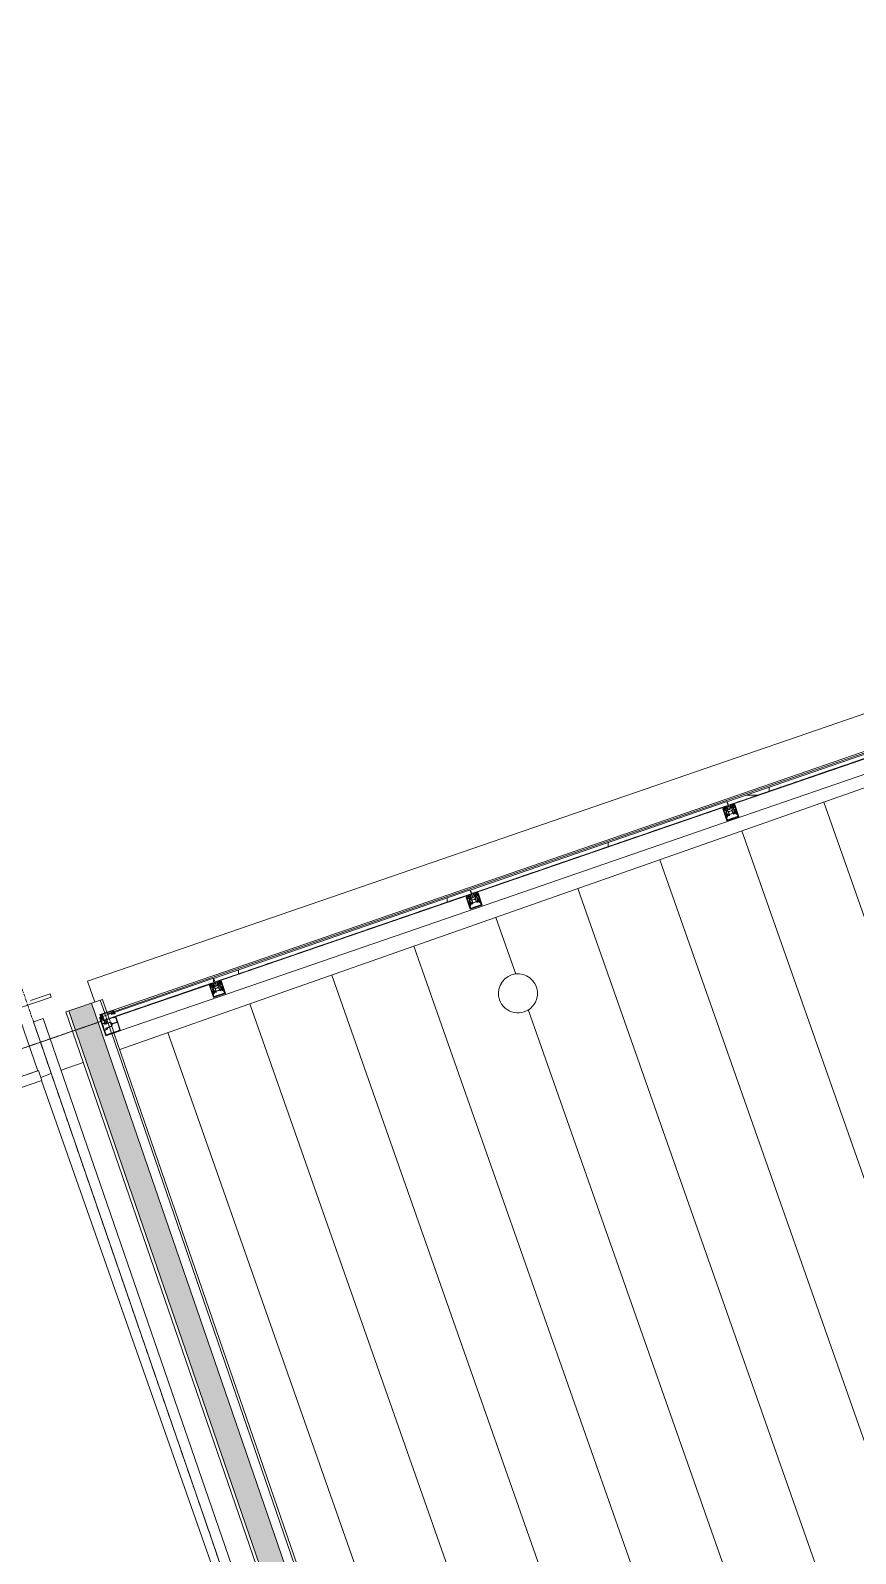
# Model space of a CAD drawing. Header units: millimetres. Extents: x -2479188 to -2300024, y 3874558 to 4053369.
# Drawn here: x -2397821 to -2394660, y 3972215 to 3978051 of the extents above; entities that cross this region are included whole.
import ezdxf

# ---------------------------------------------------------------- set-up
doc = ezdxf.new("R2010")
doc.units = ezdxf.units.MM
doc.linetypes.add('Grid Line', pattern=[21, 12, -3, 3, -3])
doc.linetypes.add('Overhead', pattern=[4, 2.5, -1.5])
for name, color, linetype, lineweight in [('A-DETL-GENF', 92, 'Continuous', 5), ('A-FLOR-OVHD', 1, 'Overhead', 13), ('A-GENM', 13, 'Continuous', 5), ('A-GLAZ-CWMG', 51, 'Continuous', 5), ('A-ROOF', 132, 'Continuous', 5), ('A-ROOF-PATT', 132, 'Continuous', 5), ('A-WALL', 113, 'Continuous', 5), ('A-WALL-FNSH', 113, 'Continuous', 13), ('A-WALL-PATT', 111, 'Continuous', 13), ('P-SANR-FIXT', 6, 'Continuous', 5), ('S-BEAM', 12, 'Continuous', 5), ('S-GRID', 1, 'Continuous', 5)]:
    doc.layers.add(name, color=color, linetype=linetype, lineweight=lineweight)

# ---------------------------------------------------------------- blocks, each defined once
blk = doc.blocks.new('Downpipe - L Spreader - Default-1309623-GA - Part A 6m')
at = {"layer": 'P-SANR-FIXT'}
for start, end in [(0, 180), (180, 0)]:
    blk.add_arc((-39.8, 150), 75, start, end, dxfattribs=at)
blk = doc.blocks.new('Structural Framing 46 - Structural Framing 1-1621990-GA - Part A 6m')
at = {"layer": 'S-BEAM', "lineweight": 13}
for p, q in [((-2397921.4, 3974285.8), (-2397741.7, 3974347.7)), ((-2397745.9, 3974359.7), (-2397820.9, 3974333.8)), ((-2397741.7, 3974347.7), (-2397745.9, 3974359.7))]:
    blk.add_line(p, q, dxfattribs=at)
blk = doc.blocks.new('Rectangular Mullion - DPANMF BT2-1105307-GA - Part A 6m')
at = {"layer": 'A-DETL-GENF'}
for p, q in [((-41.7, 64.5), (-46.7, 64.5)), ((-46.7, 64.5), (-46.7, 10.5)), ((-46, 64.5), (10.8, 64.5)), ((13.3, 67), (-45.3, 67)), ((-45.2, 33.9), (-45.2, 63)), ((-45.2, 63), (-41.7, 63)), ((-41.7, 63), (-41.7, 64.5)), ((10.8, 64.5), (10.8, 46.4)), ((13.3, -7.1), (13.3, 67)), ((-46.7, 10.5), (-36.7, 10.5)), ((-45.2, 12), (-45.2, 30.4)), ((-36.7, 12), (-45.2, 12)), ((-25.4, 32.9), (-44.2, 32.9)), ((-44.2, 31.4), (-25.4, 31.4)), ((-36.7, 10.5), (-36.7, 12)), ((4, 24.1), (-15.3, 24.1)), ((-15.3, 22.9), (-2, 22.9)), ((-15.1, 40.1), (4, 40.1)), ((-2, 41.3), (-15, 41.3)), ((-2, 43.8), (-2, 41.3)), ((-2, 22.9), (-2, 20.4)), ((-1, 41.3), (-1, 43.8)), ((0.9, 41.3), (-1, 41.3)), ((-1, 20.4), (-1, 22.9)), ((-1, 22.9), (0.9, 22.9)), ((10.8, 46.4), (-0.2, 46.4)), ((-0.2, 46.4), (-0.2, 42.1)), ((-0.2, 22), (-0.2, 13.8)), ((-0.2, 13.8), (1.3, 13.8)), ((1.3, 41.5), (1.3, 44.9)), ((1.3, 44.9), (10.8, 44.9)), ((1.3, 20.4), (1.3, 22.5)), ((10.8, 20.4), (1.3, 20.4)), ((1.3, 13.8), (1.3, 18.9)), ((1.3, 18.9), (10.8, 18.9)), ((4.2, 40.7), (1.7, 42.1)), ((1.7, 22.2), (4.2, 23.6)), ((7.8, 4), (2, 4)), ((2, 4), (2, 0.1)), ((3.3, -0.6), (3.3, 2.3)), ((3.3, 2.3), (5.9, 2.3)), ((3.3, 1.2), (3.3, -1.6)), ((4.4, -2.2), (4.4, 0.6)), ((5.9, 2.3), (5.9, -14.3)), ((7.8, -5.4), (7.8, 4)), ((10.8, 44.9), (10.8, 20.4)), ((10.8, 18.9), (10.8, -5.4)), ((-45.8, -6.3), (-48, -0.4)), ((-43.7, -6.9), (-45.8, -6.3)), ((-44.1, -10.5), (-45.6, -10.5)), ((-45.6, -10.5), (-45.6, -16.4)), ((-45.6, -12.3), (-45.6, -10.5)), ((-45.6, -10.5), (-43.4, -10.5)), ((-45.6, -16.4), (2.4, -16.4)), ((-44.2, -0.9), (-43.1, -6.3)), ((-44.1, -14.4), (-44.1, -10.5)), ((0, -14.4), (-44.1, -14.4)), ((-41.5, -5.9), (-43.6, -0.7)), ((-43.4, -10.5), (-43.4, -11.6)), ((0, -11.7), (0, -14.4)), ((1.8, -11), (0.7, -11)), ((2.4, -16.4), (1.6, -12.4)), ((1.6, -12.4), (3.2, -12.4)), ((2.3, -2.4), (2.3, -10.5)), ((2.3, -12.7), (2.3, -16.4)), ((2.3, -16.4), (7.8, -16.4)), ((3.7, -3.3), (4.4, -2.2)), ((3.7, -11.9), (3.7, -3.3)), ((5.9, -14.3), (4.2, -14.3)), ((10.8, -5.4), (7.8, -5.4)), ((7.8, -16.4), (7.8, -7.1)), ((7.8, -7.1), (13.3, -7.1))]:
    blk.add_line(p, q, dxfattribs=at)
for centre, radius, start, end in [((-44.2, 33.9), 1, 180, 270), ((-44.2, 30.4), 1, 90, 180), ((-25.4, 33.9), 1, 270, 350.12093), ((-25.4, 30.4), 1, 9.87905, 90), ((-15.3, 32.1), 9.2, 88.37392, 170.12093), ((-15.3, 32.1), 9.2, 189.87905, 270), ((-15.3, 32.1), 8, 88.25616, 270), ((-1.5, 43.8), 0.5, 0, 180), ((-1.5, 20.4), 0.5, 180, 0), ((2.8, 0.1), 0.834, 180, 303.96116), ((4, 40.4), 0.3, 270, 60), ((4, 23.8), 0.3, 300, 90), ((-48.3, -0.5), 0.4, 19.63752, 186.40467), ((-9.6, -1.2), 39.1, 179.04806, 193.76128), ((-44.3, -9.7), 3.39, 193.76128, 216.27232), ((-43.9, -0.8), 0.32, 21.98819, 191.47015), ((-43.6, -6.4), 0.48, 253.57262, 11.47015), ((-45.9, -0.3), 11.6, 282.71421, 356.55507), ((-40.7, -5.5), 0.88, 201.98819, 317.42975), ((-81.5, 37), 59.8, 313.85322, 321.00629), ((-34.7, -0.9), 0.4, 353.07357, 139.41676), ((0.7, -11.7), 0.7, 90, 180), ((1.8, -10.5), 0.5, 270, 0), ((3.2, -11.9), 0.5, 270, 0), ((4.2, -13.8), 0.5, 180, 270)]:
    blk.add_arc(centre, radius, start, end, dxfattribs=at)
for points, knots in [([(-45.3, 67), (-45.3, 67), (-45.4, 67), (-45.6, 66.9), (-45.7, 66.7), (-45.8, 66.6), (-45.9, 66.4), (-46, 66.1), (-46.1, 65.8), (-46.3, 65.6), (-46.4, 65.3), (-46.4, 65.1), (-46.4, 64.9), (-46.4, 64.7), (-46.2, 64.6), (-46.1, 64.5), (-46, 64.5)], [0, 0, 0, 0, 0.0625, 0.125, 0.177083, 0.229167, 0.291667, 0.375, 0.458333, 0.541667, 0.625, 0.708333, 0.770833, 0.84375, 0.916667, 1, 1, 1, 1]), ([(-0.2, 42.1), (-0.2, 41.9), (0, 41.7), (0.3, 41.5), (0.5, 41.4), (0.6, 41.3), (0.8, 41.3), (1, 41.2), (1.2, 41.3), (1.3, 41.4), (1.3, 41.5)], [0, 0, 0, 0, 0.333333, 0.416667, 0.5, 0.583333, 0.666667, 0.75, 0.84375, 1, 1, 1, 1]), ([(1.3, 22.5), (1.3, 22.6), (1.2, 22.7), (1.1, 22.8), (0.9, 22.8), (0.7, 22.8), (0.5, 22.7), (0.3, 22.6), (0.1, 22.5), (0, 22.3), (-0.2, 22.2), (-0.2, 22.1), (-0.2, 22)], [0, 0, 0, 0, 0.083333, 0.1875, 0.291667, 0.375, 0.458333, 0.583333, 0.666667, 0.75, 0.875, 1, 1, 1, 1]), ([(1.7, 42.1), (1.7, 42.1), (1.6, 42.2), (1.4, 42), (1.2, 41.8), (1.1, 41.6), (1, 41.4), (0.9, 41.3)], [0, 0, 0, 0, 0.25, 0.5, 0.75, 0.875, 1, 1, 1, 1]), ([(0.9, 22.9), (1, 22.9), (1.1, 22.7), (1.2, 22.5), (1.3, 22.3), (1.5, 22.1), (1.6, 22.1), (1.7, 22.2)], [0, 0, 0, 0, 0.125, 0.25, 0.375, 0.625, 1, 1, 1, 1]), ([(4.4, 0.6), (4.4, 0.7), (4.3, 1), (4.2, 1.2), (3.9, 1.3), (3.7, 1.4), (3.4, 1.4), (3.3, 1.3), (3.3, 1.2)], [0, 0, 0, 0, 0.166667, 0.333333, 0.5, 0.666667, 0.791667, 1, 1, 1, 1]), ([(-47, -11.7), (-46.8, -12), (-46.3, -12.4), (-45.7, -12.5), (-45.6, -12.4), (-45.6, -12.3)], [0, 0, 0, 0, 0.470588, 0.735294, 1, 1, 1, 1]), ([(3.3, -1.6), (3.2, -1.6), (3.1, -1.6), (2.9, -1.6), (2.7, -1.7), (2.5, -1.8), (2.4, -2), (2.3, -2.2), (2.3, -2.3), (2.3, -2.4)], [0, 0, 0, 0, 0.222222, 0.388889, 0.555556, 0.666667, 0.777778, 0.888889, 1, 1, 1, 1]), ([(3.7, -13.8), (3.7, -13.8), (3.7, -13.7), (3.7, -13.5), (3.6, -13.3), (3.5, -13.2), (3.3, -13.1), (3.2, -12.9), (3, -12.8), (2.8, -12.6), (2.7, -12.5), (2.5, -12.4), (2.3, -12.4), (2.3, -12.6), (2.3, -12.7)], [0, 0, 0, 0, 0.0625, 0.125, 0.1875, 0.25, 0.3125, 0.375, 0.5, 0.583333, 0.708333, 0.802083, 0.911458, 1, 1, 1, 1])]:
    blk.add_open_spline(points, degree=3, knots=knots, dxfattribs=at)
blk = doc.blocks.new('Rectangular Mullion - Frame_Framed Facade_Danpal_DPANMF BT2-2881309-GA - Part A 6m')
at = {"layer": 'A-GLAZ-CWMG'}
for p, q in [((-58.9, 20.5), (-58.9, 26.4)), ((-57.4, 20.5), (-58.9, 20.5)), ((-57.4, 24.4), (-57.4, 20.5)), ((-13.3, -0.5), (-13.3, 24.4)), ((-10.9, 26.4), (-5.5, 26.4)), ((-5.5, 26.4), (-5.5, 17.1)), ((-5.5, 17.1), (0, 17.1)), ((-60, -0.5), (-13.3, -0.5)), ((-60, -57), (-60, -54.5))]:
    blk.add_line(p, q, dxfattribs=at)
blk = doc.blocks.new('MulticellPanel_Polycarbonate_Danpal_1040w - Opal-V65-GA - Part A 6m')
at = {"layer": 'A-GENM'}
h = blk.add_hatch(dxfattribs=at)
h.set_pattern_fill('FP_64', color=256, style=0, pattern_type=2)
h.set_pattern_definition([(250.995, (-969553.64, 4538387.35), (756.39213, -260.52053), []), (340.995, (-969553.64, 4538387.35), (260.52053, 756.39213), [])])
h.paths.add_polyline_path([(515, 6.4), (513, 1.3), (518.8, 3.2)])
h.paths.add_polyline_path([(520, 13.5), (515, 10.9), (515, 6.4), (520, 4.4)])
h.paths.add_polyline_path([(520, 2.1), (513, 1.3), (520, -7)])
h.paths.add_polyline_path([(511.1, 0), (-511.1, 0), (-518.8, -8.2), (-517, -16), (517, -16), (518.8, -8.2)])
h.paths.add_polyline_path([(-515, 6.4), (-518.8, 3.2), (-513, 1.3)])
h.paths.add_polyline_path([(-520, 13.5), (-520, 4.4), (-515, 6.4), (-515, 10.9)])
h.paths.add_polyline_path([(-513, 1.3), (-520, 2.1), (-520, -7)])
for p, q in [((-520, 13.5), (-520, 4.4)), ((-520, 2.1), (-520, -7)), ((-515.7, 15), (-518.5, 15)), ((-512.5, 6), (-515, 10.9)), ((-515, 10.9), (-512.5, 10.5)), ((-513, 1.3), (-515, 6.4)), ((-515, 6.4), (-512.5, 6)), ((-512.5, 10.5), (-514.4, 14.2)), ((511.1, 0), (-511.1, 0)), ((514.4, 14.2), (512.5, 10.5)), ((512.5, 10.5), (515, 10.9)), ((515, 10.9), (512.5, 6)), ((512.5, 6), (515, 6.4)), ((515, 6.4), (513, 1.3)), ((518.5, 15), (515.7, 15)), ((520, 4.4), (520, 13.5)), ((520, -7), (520, 2.1)), ((-520, -9.4), (-520, -13)), ((-517, -16), (517, -16)), ((520, -13), (520, -9.4))]:
    blk.add_line(p, q, dxfattribs=at)
for centre, radius, start, end in [((-518.5, 13.5), 1.5, 90, 180), ((-520, 3.2), 1.2, 270.0002, 89.9998), ((-515.7, 13.5), 1.5, 26.83907, 90), ((-511.1, 2), 2, 201.21361, 270), ((511.1, 2), 2, 270, 338.78637), ((515.7, 13.5), 1.5, 90, 153.16093), ((518.5, 13.5), 1.5, 360, 90), ((520, 3.2), 1.2, 90.0002, 269.9998), ((-520, -8.2), 1.2, 270.00019, 89.99981), ((-517, -13), 3, 180, 270), ((517, -13), 3, 270, 360), ((520, -8.2), 1.2, 90.00019, 269.99981)]:
    blk.add_arc(centre, radius, start, end, dxfattribs=at)
blk = doc.blocks.new('MulticellPanel_Polycarbonate_Danpal_1040w - Blue-V66-GA - Part A 6m')
at = {"layer": 'A-GENM'}
h = blk.add_hatch(dxfattribs=at)
h.set_pattern_fill('FP_65', color=256, style=0, pattern_type=2)
h.set_pattern_definition([(250.995, (-970593.64, 4538387.35), (756.39213, -260.52053), []), (340.995, (-970593.64, 4538387.35), (260.52053, 756.39213), [])])
h.paths.add_polyline_path([(515, 6.4), (513, 1.3), (518.8, 3.2)])
h.paths.add_polyline_path([(520, 13.5), (515, 10.9), (515, 6.4), (520, 4.4)])
h.paths.add_polyline_path([(520, 2.1), (513, 1.3), (520, -7)])
h.paths.add_polyline_path([(511.1, 0), (-511.1, 0), (-518.8, -8.2), (-517, -16), (517, -16), (518.8, -8.2)])
h.paths.add_polyline_path([(-515, 6.4), (-518.8, 3.2), (-513.4, 2.3)])
h.paths.add_polyline_path([(-520, 13.5), (-520, 4.4), (-515, 6.4), (-515, 10.9)])
h.paths.add_polyline_path([(-513, 1.3), (-520, 2.1), (-520, -7), (-514.2, -0.2)])
for p, q in [((-520, 13.5), (-520, 4.4)), ((-520, 2.1), (-520, -7)), ((-515.7, 15), (-518.5, 15)), ((-512.5, 6), (-515, 10.9)), ((-515, 10.9), (-512.5, 10.5)), ((-513, 1.3), (-515, 6.4)), ((-515, 6.4), (-512.5, 6)), ((-512.5, 10.5), (-514.4, 14.2)), ((511.1, 0), (-511.1, 0)), ((514.4, 14.2), (512.5, 10.5)), ((512.5, 10.5), (515, 10.9)), ((515, 10.9), (512.5, 6)), ((512.5, 6), (515, 6.4)), ((515, 6.4), (513, 1.3)), ((518.5, 15), (515.7, 15)), ((520, 4.4), (520, 13.5)), ((520, -7), (520, 2.1)), ((-520, -9.4), (-520, -13)), ((-517, -16), (517, -16)), ((520, -13), (520, -9.4))]:
    blk.add_line(p, q, dxfattribs=at)
for centre, radius, start, end in [((-518.5, 13.5), 1.5, 90, 180), ((-520, 3.2), 1.2, 270.0002, 89.9998), ((-515.7, 13.5), 1.5, 26.83907, 90), ((-511.1, 2), 2, 201.21361, 270), ((511.1, 2), 2, 270, 338.78637), ((515.7, 13.5), 1.5, 90, 153.16093), ((518.5, 13.5), 1.5, 360, 90), ((520, 3.2), 1.2, 90.0002, 269.9998), ((-520, -8.2), 1.2, 270.00019, 89.99981), ((-517, -13), 3, 180, 270), ((517, -13), 3, 270, 360), ((520, -8.2), 1.2, 90.00019, 269.99981)]:
    blk.add_arc(centre, radius, start, end, dxfattribs=at)
blk = doc.blocks.new('MulticellPanel_Polycarbonate_Danpal_1040w - Blue-V67-GA - Part A 6m')
at = {"layer": 'A-GENM'}
h = blk.add_hatch(dxfattribs=at)
h.set_pattern_fill('FP_66', color=256, style=0, pattern_type=2)
h.set_pattern_definition([(250.995, (-971633.64, 4538387.35), (756.39213, -260.52053), []), (340.995, (-971633.64, 4538387.35), (260.52053, 756.39213), [])])
h.paths.add_polyline_path([(515, 6.4), (513, 1.3), (518.8, 3.2)])
h.paths.add_polyline_path([(520, 13.5), (515, 10.9), (515, 6.4), (520, 4.4)])
h.paths.add_polyline_path([(520, 2.1), (513, 1.3), (520, -7)])
h.paths.add_polyline_path([(511.1, 0), (-511.1, 0), (-518.8, -8.2), (-517, -16), (517, -16), (518.8, -8.2)])
h.paths.add_polyline_path([(-515, 6.4), (-518.8, 3.2), (-513, 1.3)])
h.paths.add_polyline_path([(-520, 13.5), (-520, 4.4), (-515, 6.4), (-515, 10.9)])
h.paths.add_polyline_path([(-513, 1.3), (-520, 2.1), (-520, -7)])
for p, q in [((-520, 13.5), (-520, 4.4)), ((-520, 2.1), (-520, -7)), ((-515.7, 15), (-518.5, 15)), ((-512.5, 6), (-515, 10.9)), ((-515, 10.9), (-512.5, 10.5)), ((-513, 1.3), (-515, 6.4)), ((-515, 6.4), (-512.5, 6)), ((-512.5, 10.5), (-514.4, 14.2)), ((511.1, 0), (-511.1, 0)), ((514.4, 14.2), (512.5, 10.5)), ((512.5, 10.5), (515, 10.9)), ((515, 10.9), (512.5, 6)), ((512.5, 6), (515, 6.4)), ((515, 6.4), (513, 1.3)), ((518.5, 15), (515.7, 15)), ((520, 4.4), (520, 13.5)), ((520, -7), (520, 2.1)), ((-520, -9.4), (-520, -13)), ((-517, -16), (517, -16)), ((520, -13), (520, -9.4))]:
    blk.add_line(p, q, dxfattribs=at)
for centre, radius, start, end in [((-518.5, 13.5), 1.5, 90, 180), ((-520, 3.2), 1.2, 270.0002, 89.9998), ((-515.7, 13.5), 1.5, 26.83907, 90), ((-511.1, 2), 2, 201.21361, 270), ((511.1, 2), 2, 270, 338.78637), ((515.7, 13.5), 1.5, 90, 153.16093), ((518.5, 13.5), 1.5, 360, 90), ((520, 3.2), 1.2, 90.0002, 269.9998), ((-520, -8.2), 1.2, 270.00019, 89.99981), ((-517, -13), 3, 180, 270), ((517, -13), 3, 270, 360), ((520, -8.2), 1.2, 90.00019, 269.99981)]:
    blk.add_arc(centre, radius, start, end, dxfattribs=at)
blk = doc.blocks.new('MulticellPanel_Polycarbonate_Danpal_1040w - Blue-2881311-GA - Part A 6m')
at = {"layer": 'A-GENM'}
h = blk.add_hatch(dxfattribs=at)
h.set_pattern_fill('FP_67', color=256, style=0, pattern_type=2)
h.set_pattern_definition([(250.995, (-972378.1, 4538387.35), (756.39213, -260.52053), []), (340.995, (-972378.1, 4538387.35), (260.52053, 756.39213), [])])
h.paths.add_polyline_path([(219.5, 6.4), (218.7, 1.7), (223.3, 3.2), (220.2, 5.9)])
h.paths.add_polyline_path([(224.5, 13.3), (219.5, 10.6), (220.3, 6.1), (224.5, 4.4), (224.5, 8.9)])
h.paths.add_polyline_path([(224.5, 2.1), (218.3, 0.3), (224.5, -7)])
h.paths.add_polyline_path([(215.6, 0), (-215.6, 0), (-223.3, -8.2), (-221.5, -16), (221.5, -16), (223.3, -8.2), (217.5, -2)])
h.paths.add_polyline_path([(-219.5, 6.4), (-223.3, 3.2), (-217.5, 1.3)])
h.paths.add_polyline_path([(-224.5, 13.5), (-224.5, 4.4), (-219.5, 6.4), (-219.5, 10.9)])
h.paths.add_polyline_path([(-217.5, 1.3), (-224.5, 2.1), (-224.5, -7)])
for p, q in [((-224.5, 13.5), (-224.5, 4.4)), ((-224.5, 2.1), (-224.5, -7)), ((-220.2, 15), (-223, 15)), ((-217, 6), (-219.5, 10.9)), ((-219.5, 10.9), (-217, 10.5)), ((-217.5, 1.3), (-219.5, 6.4)), ((-219.5, 6.4), (-217, 6)), ((-217, 10.5), (-218.9, 14.2)), ((215.6, 0), (-215.6, 0)), ((218.4, 13.3), (217, 10.5)), ((217, 10.5), (219.5, 10.9)), ((219.5, 10.9), (217, 6)), ((217, 6), (219.5, 6.4)), ((219.5, 6.4), (217.5, 1.3)), ((223, 15), (220.2, 15)), ((224.5, 4.4), (224.5, 13.3)), ((224.5, -7), (224.5, 2.1)), ((-224.5, -9.4), (-224.5, -13)), ((-221.5, -16), (221.5, -16)), ((224.5, -13), (224.5, -9.4))]:
    blk.add_line(p, q, dxfattribs=at)
for centre, radius, start, end in [((-223, 13.5), 1.5, 90, 180), ((-224.5, 3.2), 1.2, 270.0002, 89.9998), ((-220.2, 13.5), 1.5, 26.83907, 90), ((-215.6, 2), 2, 201.21361, 270), ((215.6, 2), 2, 270, 338.78637), ((220.2, 13.5), 1.5, 90, 153.16093), ((223, 13.5), 1.5, 45, 90), ((224.5, 3.2), 1.2, 90.0002, 269.9998), ((-224.5, -8.2), 1.2, 270.00019, 89.99981), ((-221.5, -13), 3, 180, 270), ((221.5, -13), 3, 270, 360), ((224.5, -8.2), 1.2, 90.00019, 269.99981)]:
    blk.add_arc(centre, radius, start, end, dxfattribs=at)
blk = doc.blocks.new('Rectangular Mullion - Frame_Framed Facade_Danpal_DPANMF BT1-V16-GA - Part A 6m')
at = {"layer": 'A-GLAZ-CWMG'}
for p, q in [((-2345007.3, 3992379.1), (-2344024, 3992717.8)), ((-2345005.4, 3992373.5), (-2344022.1, 3992712.2)), ((-2344992.6, 3992355.7), (-2344021.3, 3992690.3)), ((-2344980.2, 3992300.2), (-2343996.9, 3992638.9))]:
    blk.add_line(p, q, dxfattribs=at)
blk = doc.blocks.new('Rectangular Mullion - Frame_Framed Facade_Danpal_DPANMF BT1-2879519-GA - Part A 6m')
at = {"layer": 'A-GLAZ-CWMG'}
for p, q in [((-2397504, 3974297.5), (-2397122.7, 3974428.9)), ((-2397526.2, 3974283.7), (-2397120.7, 3974423.3)), ((-2397494.2, 3974272.5), (-2397119.9, 3974401.4)), ((-2397475.8, 3974219), (-2397095.5, 3974350))]:
    blk.add_line(p, q, dxfattribs=at)
blk = doc.blocks.new('Rectangular Mullion - DPAEC50-V17-GA - Part A 6m')
at = {"layer": 'A-DETL-GENF'}
for p, q in [((24.3, 53.5), (-24.3, 53.5)), ((-24.3, 53.5), (-24.3, 4.5)), ((-23.3, 3.5), (-18.2, 3.5)), ((-21.8, 7.3), (-21.8, 34.3)), ((-21.3, 42.6), (-21.3, 49.5)), ((-20.8, 35.3), (-18.1, 35.3)), ((-16.8, 6.7), (-20.7, 6.3)), ((-15, 18), (-20.3, 8.8)), ((-20.3, 8.8), (-20.3, 7.3)), ((-20.3, 7.3), (-14.1, 7.3)), ((-20.1, 50.7), (-1.2, 50.7)), ((-20.1, 41), (-19.6, 42.6)), ((-19.7, 8.7), (-14.9, 16.9)), ((-19.7, 7.9), (-19.7, 8.7)), ((-14.2, 7.9), (-19.7, 7.9)), ((-17, 40), (-18.6, 39.5)), ((-18.1, 35.3), (-17.6, 21.6)), ((-9.6, 36.9), (-17.6, 36.9)), ((-16.3, 22.3), (-16.8, 35.3)), ((-16.8, 35.3), (-9, 35.3)), ((-9.3, 19.8), (-14.2, 19.8)), ((-14.2, 19.2), (-9.6, 19.2)), ((-8.9, 9.2), (-13.4, 8.1)), ((-13.3, 7.4), (-7.3, 8.9)), ((-8.5, 1.7), (-12.4, 1.4)), ((-12.2, 0.8), (-8.6, 1.1)), ((-7.3, 8.9), (-9.2, 4.5)), ((-8, 37.5), (-9.1, 37.5)), ((9.1, 34.3), (-9.1, 34.3)), ((-9.1, 33.5), (-7.9, 33.5)), ((-8.7, 4), (-6.9, 4.4)), ((-6.9, 4.4), (-8.5, 1.7)), ((-8.3, 4.8), (-6.1, 9.9)), ((-6.1, 9.9), (-8.3, 9.4)), ((-5.8, 5.4), (-8.3, 4.8)), ((-8, 36.3), (-8, 37.5)), ((-7.9, 33.5), (-7.9, 21.5)), ((-7.8, 1.7), (-5.8, 5.4)), ((-7.3, 22), (-7.3, 33.5)), ((-7.3, 33.5), (7.3, 33.5)), ((3.5, 23.2), (-3.5, 23.2)), ((-3.5, 22.6), (3.5, 22.6)), ((-1.2, 50.7), (0, 51.9)), ((0, 51.9), (1.2, 50.7)), ((1.2, 50.7), (20.1, 50.7)), ((8.3, 4.8), (5.8, 5.4)), ((5.8, 5.4), (7.8, 1.7)), ((8.3, 9.4), (6.1, 9.9)), ((6.1, 9.9), (8.3, 4.8)), ((8.5, 1.7), (6.9, 4.4)), ((6.9, 4.4), (8.7, 4)), ((7.3, 33.5), (7.3, 22)), ((9.2, 4.5), (7.3, 8.9)), ((7.3, 8.9), (13.3, 7.4)), ((7.9, 21.5), (7.9, 33.5)), ((7.9, 33.5), (9.1, 33.5)), ((9.1, 37.5), (8, 37.5)), ((8, 37.5), (8, 36.3)), ((12.4, 1.4), (8.5, 1.7)), ((8.6, 1.1), (12.2, 0.8)), ((13.4, 8.1), (8.9, 9.2)), ((9, 35.3), (16.8, 35.3)), ((14.2, 19.8), (9.3, 19.8)), ((17.6, 36.9), (9.6, 36.9)), ((9.6, 19.2), (14.2, 19.2)), ((14.1, 7.3), (20.3, 7.3)), ((19.7, 7.9), (14.2, 7.9)), ((14.9, 16.9), (19.7, 8.7)), ((20.3, 8.8), (15, 18)), ((16.8, 35.3), (16.3, 22.3)), ((20.7, 6.3), (16.8, 6.7)), ((18.6, 39.5), (17, 40)), ((17.6, 21.6), (18.1, 35.3)), ((18.1, 35.3), (20.8, 35.3)), ((18.2, 3.5), (23.3, 3.5)), ((19.6, 42.6), (20.1, 41)), ((19.7, 8.7), (19.7, 7.9)), ((20.3, 7.3), (20.3, 8.8)), ((21.3, 49.5), (21.3, 42.6)), ((21.8, 34.3), (21.8, 7.3)), ((24.3, 4.5), (24.3, 53.5))]:
    blk.add_line(p, q, dxfattribs=at)
for centre, radius, start, end in [((-23.3, 4.5), 1, 180, 270), ((-20.6, 39), 2.1, 75, 15), ((-20.8, 34.3), 1, 90, 180), ((-20.8, 7.3), 1, 180, 275), ((-20.1, 49.5), 1.2, 90, 180), ((-20.6, 39), 3.7, 75, 100.90547), ((-20.6, 39), 3.7, 325.41922, 15), ((-9.1, 28.3), 6, 90, 178.57092), ((137.1, 24.7), 152.2, 178.57092, 182.48964), ((137.1, 24.7), 152.2, 182.90756, 186.319), ((-9.1, 28.3), 5.2, 90, 178.57094), ((137.1, 24.7), 151.4, 178.57094, 181.83687), ((137.1, 24.7), 151.4, 182.06404, 186.27908), ((137.1, 25.2), 152.2, 186.73584, 188.89386), ((137.1, 25.2), 151.4, 186.73149, 189.03184), ((-12.3, 1.8), 0.975, 188.89386, 275.24001), ((-3.5, 16.6), 6.58, 156.73708, 181.84487), ((16.4, 17.2), 26.5, 181.84487, 197.58859), ((-9.8, 37.6), 0.706, 289.04931, 354.54771), ((-3.5, 16.6), 5.98, 90, 181.84487), ((16.4, 17.2), 25.9, 181.84487, 197.67172), ((-3.5, 16.6), 6.58, 131.84124, 150.91483), ((-8.8, 4.4), 0.4, 157.16108, 284), ((-9, 36.3), 1, 270, 360), ((-8.7, 2.1), 0.963, 275.24001, 334.4387), ((-3.5, 16.6), 6.58, 90, 125.16343), ((3.5, 16.6), 6.58, 54.83657, 90), ((3.5, 16.6), 5.98, 358.15513, 90), ((8.7, 2.1), 0.963, 205.5613, 264.75999), ((3.5, 16.6), 6.58, 29.08517, 48.15876), ((9, 36.3), 1, 180, 270), ((-16.4, 17.2), 25.9, 342.32828, 358.15513), ((8.8, 4.4), 0.4, 256, 22.83892), ((-16.4, 17.2), 26.5, 342.41141, 358.15513), ((9.8, 37.6), 0.706, 185.45229, 250.95069), ((9.1, 28.3), 6, 1.42874, 89.97921), ((9.1, 28.3), 5.2, 1.42906, 90), ((3.5, 16.6), 6.58, 358.15513, 23.26292), ((12.3, 1.8), 0.975, 264.75999, 351.10614), ((-137.1, 25.2), 151.4, 350.96816, 353.26851), ((-137.1, 25.2), 152.2, 351.10614, 353.26416), ((-137.1, 24.7), 151.4, 353.72092, 357.93596), ((-137.1, 24.7), 151.4, 358.16313, 1.42906), ((-137.1, 24.7), 152.2, 353.681, 357.09244), ((-137.1, 24.7), 152.2, 357.51086, 1.42874), ((20.6, 39), 3.7, 165, 214.58078), ((20.6, 39), 2.1, 165, 105), ((20.6, 39), 3.7, 79.09453, 105), ((20.1, 49.5), 1.2, 360, 90), ((20.8, 7.3), 1, 265, 360), ((20.8, 34.3), 1, 360, 90), ((23.3, 4.5), 1, 270, 360)]:
    blk.add_arc(centre, radius, start, end, dxfattribs=at)
for points, knots in [([(-18.2, 3.5), (-18.1, 3.5), (-17.9, 3.5), (-17.6, 3.7), (-17.5, 3.8), (-17.3, 4), (-17.2, 4.2), (-17, 4.4), (-16.9, 4.6), (-16.8, 4.8), (-16.7, 5.1), (-16.6, 5.4), (-16.5, 5.6), (-16.5, 5.8), (-16.5, 6), (-16.5, 6.2), (-16.5, 6.4), (-16.5, 6.6), (-16.6, 6.7), (-16.8, 6.7), (-16.8, 6.7)], [0, 0, 0, 0, 0.083333, 0.166667, 0.208333, 0.25, 0.333333, 0.375, 0.416667, 0.458333, 0.5, 0.583333, 0.666667, 0.729167, 0.791667, 0.84375, 0.885417, 0.927083, 0.96875, 1, 1, 1, 1]), ([(-17.6, 21.6), (-17.6, 21.5), (-17.6, 21.4), (-17.4, 21.3), (-17.1, 21.3), (-16.8, 21.5), (-16.6, 21.7), (-16.4, 21.9), (-16.4, 22.1), (-16.4, 22.3), (-16.3, 22.3)], [0, 0, 0, 0, 0.125, 0.25, 0.5, 0.625, 0.75, 0.875, 0.9375, 1, 1, 1, 1]), ([(16.3, 22.3), (16.4, 22.3), (16.4, 22.1), (16.4, 22), (16.5, 21.8), (16.7, 21.5), (17.1, 21.2), (17.6, 21.3), (17.6, 21.6)], [0, 0, 0, 0, 0.0625, 0.125, 0.1875, 0.3125, 0.4375, 1, 1, 1, 1]), ([(16.8, 6.7), (16.8, 6.7), (16.6, 6.7), (16.5, 6.6), (16.5, 6.4), (16.5, 6.2), (16.5, 6), (16.5, 5.8), (16.5, 5.6), (16.6, 5.3), (16.9, 4.6), (17.5, 3.7), (17.8, 3.5), (18.2, 3.5)], [0, 0, 0, 0, 0.03125, 0.072917, 0.114583, 0.15625, 0.208333, 0.270833, 0.333333, 0.416667, 0.583333, 0.75, 1, 1, 1, 1])]:
    blk.add_open_spline(points, degree=3, knots=knots, dxfattribs=at)
blk = doc.blocks.new('Rectangular Mullion - Mullion_FramedFacade_Danpal_DPAEC50-V18-GA - Part A 6m')
at = {"layer": 'A-GLAZ-CWMG'}
for p, q in [((-23.3, -3.5), (-18.2, -3.5)), ((-21.8, -8.8), (-20.3, -8.8)), ((-16.8, -6.7), (-20.7, -6.3)), ((-20.3, -8.8), (-20.3, -7.3)), ((-20.3, -7.3), (-14.1, -7.3)), ((-12.2, -0.8), (-8.6, -1.1)), ((-5.8, -5.4), (-8.3, -4.8)), ((-8.3, -4.8), (-6.1, -9.9)), ((-6.1, -9.9), (-8.3, -9.4)), ((-7.8, -1.7), (-5.8, -5.4)), ((-3.5, -22.6), (3.5, -22.6)), ((5.8, -5.4), (7.8, -1.7)), ((8.3, -4.8), (5.8, -5.4)), ((6.1, -9.9), (8.3, -4.8)), ((8.3, -9.4), (6.1, -9.9)), ((8.6, -1.1), (12.2, -0.8)), ((14.1, -7.3), (20.3, -7.3)), ((20.7, -6.3), (16.8, -6.7)), ((18.2, -3.5), (23.3, -3.5)), ((20.3, -7.3), (20.3, -8.8)), ((20.3, -8.8), (21.8, -8.8))]:
    blk.add_line(p, q, dxfattribs=at)
for centre, radius, start, end in [((-23.3, -4.5), 1, 90, 180), ((-20.8, -7.3), 1, 85, 180), ((137.1, -25.2), 152.2, 171.10614, 173.26416), ((-12.3, -1.8), 0.975, 84.75999, 171.10614), ((16.4, -17.2), 25.9, 162.32828, 178.15513), ((-3.5, -16.6), 5.98, 178.15513, 270), ((-8.7, -2.1), 0.963, 25.5613, 84.75999), ((3.5, -16.6), 5.98, 270, 1.84487), ((8.7, -2.1), 0.963, 95.24001, 154.4387), ((-16.4, -17.2), 25.9, 1.84487, 17.67172), ((12.3, -1.8), 0.975, 8.89386, 95.24001), ((-137.1, -25.2), 152.2, 6.73584, 8.89386), ((20.8, -7.3), 1, 47.5, 95), ((23.3, -4.5), 1, 0, 90)]:
    blk.add_arc(centre, radius, start, end, dxfattribs=at)
for points, knots in [([(-18.2, -3.5), (-18.1, -3.5), (-17.9, -3.5), (-17.6, -3.7), (-17.5, -3.8), (-17.3, -4), (-17.2, -4.2), (-17, -4.4), (-16.9, -4.6), (-16.8, -4.8), (-16.7, -5.1), (-16.6, -5.4), (-16.5, -5.6), (-16.5, -5.8), (-16.5, -6), (-16.5, -6.2), (-16.5, -6.4), (-16.5, -6.6), (-16.6, -6.7), (-16.8, -6.7), (-16.8, -6.7)], [0, 0, 0, 0, 0.083333, 0.166667, 0.208333, 0.25, 0.333333, 0.375, 0.416667, 0.458333, 0.5, 0.583333, 0.666667, 0.729167, 0.791667, 0.84375, 0.885417, 0.927083, 0.96875, 1, 1, 1, 1]), ([(16.8, -6.7), (16.8, -6.7), (16.6, -6.7), (16.5, -6.6), (16.5, -6.4), (16.5, -6.2), (16.5, -6), (16.5, -5.8), (16.5, -5.6), (16.6, -5.3), (16.9, -4.6), (17.5, -3.7), (17.8, -3.5), (18.2, -3.5)], [0, 0, 0, 0, 0.03125, 0.072917, 0.114583, 0.15625, 0.208333, 0.270833, 0.333333, 0.416667, 0.583333, 0.75, 1, 1, 1, 1])]:
    blk.add_open_spline(points, degree=3, knots=knots, dxfattribs=at)
blk = doc.blocks.new('Structural Framing 61 - Structural Framing 1-2879215-GA - Part A 6m')
at = {"layer": 'S-BEAM'}
for p, q in [((-2397602.1, 3974408.8), (-2388474.7, 3977551.7)), ((-2397574.4, 3974328.6), (-2397602.1, 3974408.8))]:
    blk.add_line(p, q, dxfattribs=at)

msp = doc.modelspace()

# ---------------------------------------------------------------- hatches: boundary and pattern name
at = {"layer": 'A-ROOF-PATT'}
h = msp.add_hatch(dxfattribs=at)
h.set_pattern_fill('FP_1', color=256, style=0, pattern_type=2)
h.set_pattern_definition([(109.367, (-4018.33, 11431.97), (-314.1568, -110.428734), [])])
h.paths.add_polyline_path([(-2379210.5, 3972669.7), (-2379200.7, 3972672.3), (-2379210.5, 3972757), (-2379210.5, 3972672.3)])
h.paths.add_polyline_path([(-2395153, 3967433.9), (-2339817, 3967433.9), (-2339817, 3977217.7), (-2344520.5, 3976673.7), (-2344516, 3976624.7), (-2344563.3, 3976619.1), (-2344575, 3976616.9), (-2344575.7, 3976615.1), (-2344741.4, 3976596.7), (-2344741.4, 3976596), (-2344777.5, 3976594.3), (-2344803.1, 3976592.7), (-2344808.6, 3976640.4), (-2350252.4, 3976010.8), (-2350247.9, 3975961.7), (-2350295.1, 3975956.1), (-2350306.8, 3975954), (-2350307.6, 3975952.2), (-2350473.2, 3975933.8), (-2350473.2, 3975933), (-2350509.3, 3975931.4), (-2350535, 3975929.8), (-2350540.5, 3975977.5), (-2355984.2, 3975347.9), (-2355979.7, 3975298.8), (-2356026.9, 3975293.2), (-2356038.6, 3975291), (-2356039.4, 3975289.2), (-2356205, 3975270.8), (-2356206.1, 3975270.2), (-2356227.8, 3975270), (-2356266.8, 3975266.8), (-2356272.3, 3975314.6), (-2361716, 3974685), (-2361711.5, 3974635.9), (-2361758.8, 3974630.3), (-2361770.5, 3974628.1), (-2361771.2, 3974626.3), (-2361936.9, 3974607.9), (-2361936.9, 3974607.2), (-2361973, 3974605.6), (-2361998.6, 3974603.9), (-2362004.1, 3974651.7), (-2367447.9, 3974022), (-2367443.4, 3973973), (-2367490.6, 3973967.4), (-2367502.3, 3973965.2), (-2367503.1, 3973963.4), (-2367668.7, 3973945), (-2367668.7, 3973944.3), (-2367704.8, 3973942.6), (-2367730.5, 3973941), (-2367736, 3973988.7), (-2373179.7, 3973359.1), (-2373175.2, 3973310.1), (-2373222.4, 3973304.4), (-2373234.1, 3973302.3), (-2373234.9, 3973300.5), (-2373400.5, 3973282.1), (-2373400.5, 3973281.4), (-2373436.6, 3973279.7), (-2373462.3, 3973278.1), (-2373467.8, 3973325.8), (-2378911.5, 3972696.2), (-2378907, 3972647.1), (-2378954.3, 3972641.5), (-2378966, 3972639.4), (-2378966.7, 3972637.6), (-2379132.4, 3972619.1), (-2379133.4, 3972618.5), (-2379155.1, 3972618.3), (-2379194.1, 3972615.1), (-2379200, 3972662.9), (-2384512.7, 3972048.3), (-2384502.4, 3971953.6), (-2385050.7, 3971890.3), (-2385081.1, 3972155.2), (-2384532.8, 3972218.5), (-2384513.5, 3972057.3), (-2379210.5, 3972669.7), (-2379210.5, 3972757), (-2379215.7, 3972812.5), (-2379167.1, 3972817.7), (-2379155, 3972815.1), (-2379154.2, 3972816.9), (-2378988.6, 3972835.5), (-2378988.6, 3972836.1), (-2378966.7, 3972841.3), (-2378928.6, 3972844.4), (-2378912.5, 3972704.1), (-2373468.7, 3973333.7), (-2373483.8, 3973475.4), (-2373435.3, 3973480.7), (-2373423.2, 3973478), (-2373422.4, 3973479.9), (-2373256.8, 3973498.4), (-2373256.8, 3973499.1), (-2373234.9, 3973504.2), (-2373196.8, 3973507.4), (-2373180.6, 3973367.1), (-2367736.9, 3973996.7), (-2367752, 3974138.4), (-2367703.5, 3974143.6), (-2367691.3, 3974140.9), (-2367690.6, 3974142.8), (-2367524.9, 3974161.3), (-2367524.9, 3974162), (-2367503.1, 3974167.1), (-2367465, 3974170.3), (-2367448.8, 3974030), (-2362005, 3974659.6), (-2362020.2, 3974801.3), (-2361971.6, 3974806.5), (-2361959.5, 3974803.9), (-2361958.7, 3974805.7), (-2361793.1, 3974824.2), (-2361793.1, 3974824.9), (-2361771.2, 3974830.1), (-2361733.1, 3974833.2), (-2361717, 3974692.9), (-2356273.2, 3975322.5), (-2356288.3, 3975464.2), (-2356239.8, 3975469.4), (-2356227.7, 3975466.8), (-2356226.9, 3975468.6), (-2356061.3, 3975487.2), (-2356061.3, 3975487.8), (-2356039.4, 3975493), (-2356001.3, 3975496.1), (-2355985.1, 3975355.8), (-2350541.4, 3975985.4), (-2350556.5, 3976127.1), (-2350507.9, 3976132.3), (-2350495.8, 3976129.7), (-2350495.1, 3976131.6), (-2350329.4, 3976150.1), (-2350329.4, 3976150.7), (-2350307.6, 3976155.9), (-2350269.5, 3976159.1), (-2350253.3, 3976018.8), (-2344809.5, 3976648.4), (-2344824.6, 3976790), (-2344776.1, 3976795.3), (-2344764, 3976792.6), (-2344763.2, 3976794.5), (-2344597.6, 3976813), (-2344597.6, 3976813.7), (-2344575.7, 3976818.8), (-2344537.6, 3976822), (-2344521.5, 3976681.7), (-2339817, 3977225.8), (-2339817, 3989581.9), (-2341201.2, 3993601.8), (-2387343.6, 3977708.9), (-2397478.9, 3974146.4), (-2395280.2, 3967761.1), (-2395420.1, 3967713), (-2397618.5, 3974097.3), (-2397703.4, 3974067.4), (-2395505.3, 3967683.7), (-2395543.1, 3967670.7), (-2397741.1, 3974054.2), (-2397781.7, 3974039.8), (-2397673.7, 3973729.6), (-2395460.8, 3967433.9)])
h.paths.add_polyline_path([(-2381874.4, 3972354), (-2381855.1, 3972356.6), (-2381865.9, 3972355)])
h.paths.add_polyline_path([(-2395958.4, 3974286.8), (-2395986.7, 3974294.4), (-2396009.9, 3974312.2), (-2396024.5, 3974337.6), (-2396028.3, 3974366.6), (-2396020.8, 3974394.8), (-2396002.9, 3974418), (-2395977.6, 3974432.7), (-2395948.6, 3974436.5), (-2395920.3, 3974428.9), (-2395897.1, 3974411.1), (-2395882.5, 3974385.7), (-2395878.7, 3974356.7), (-2395886.2, 3974328.4), (-2395904.1, 3974305.2), (-2395929.4, 3974290.6)])
h.paths.add_polyline_path([(-2391146, 3975919.2), (-2391174.3, 3975926.7), (-2391197.5, 3975944.6), (-2391212.1, 3975969.9), (-2391215.9, 3975998.9), (-2391208.3, 3976027.2), (-2391190.5, 3976050.4), (-2391165.2, 3976065), (-2391136.2, 3976068.8), (-2391107.9, 3976061.2), (-2391084.7, 3976043.4), (-2391070.1, 3976018.1), (-2391066.2, 3975989.1), (-2391073.8, 3975960.8), (-2391091.7, 3975937.6), (-2391117, 3975923), (-2391136.2, 3975920.4)])
h.paths.add_polyline_path([(-2386228.6, 3977588.1), (-2386256.8, 3977595.7), (-2386280, 3977613.5), (-2386294.7, 3977638.8), (-2386298.5, 3977667.8), (-2386290.9, 3977696.1), (-2386273.1, 3977719.3), (-2386247.7, 3977733.9), (-2386218.7, 3977737.7), (-2386190.4, 3977730.2), (-2386167.2, 3977712.3), (-2386152.6, 3977687), (-2386148.8, 3977658), (-2386156.4, 3977629.7), (-2386174.2, 3977606.5), (-2386199.6, 3977591.9), (-2386218.7, 3977589.4)])
h.paths.add_polyline_path([(-2382750.9, 3977732.3), (-2382759, 3977734.6), (-2382766.3, 3977744.4), (-2382764.7, 3977756.3), (-2382759.2, 3977763.2), (-2382761.7, 3977765.1), (-2382762.6, 3977764.5), (-2382766.9, 3977773.3), (-2382768.6, 3977804.3), (-2382775, 3977804.3), (-2382775, 3977814.3), (-2382726.7, 3977814.3), (-2382726.7, 3977804.3), (-2382734.9, 3977804.3), (-2382737, 3977773.3), (-2382742.9, 3977773.3), (-2382744.9, 3977765.4), (-2382739.6, 3977759.6), (-2382735.4, 3977748.3), (-2382737, 3977740.3), (-2382742.9, 3977734.5), (-2382748.8, 3977732.9)])
h.paths.add_polyline_path([(-2383707.6, 3977758), (-2383707.6, 3977770.6), (-2383708.4, 3977773.3), (-2383709.9, 3977773.3), (-2383710.6, 3977763.6), (-2383707.7, 3977758.3)])
h.paths.add_polyline_path([(-2382779.3, 3977761.4), (-2382784, 3977763.3), (-2382774.7, 3977762.2)])
h.paths.add_polyline_path([(-2383676.9, 3977732.3), (-2383676.9, 3977737), (-2383685.6, 3977737), (-2383688.3, 3977737), (-2383691.9, 3977740.8), (-2383686.6, 3977742.1), (-2383691.9, 3977746.8), (-2383697.5, 3977746.8), (-2383698.9, 3977751.3), (-2383704.1, 3977754.7), (-2383704.4, 3977758.2), (-2383710.4, 3977759.6), (-2383715.7, 3977773.3), (-2383717.9, 3977773.3), (-2383719.6, 3977804.3), (-2383726, 3977804.3), (-2383726, 3977814.3), (-2383677.7, 3977814.3), (-2383677.7, 3977804.3), (-2383685.9, 3977804.3), (-2383688, 3977773.3), (-2383693.9, 3977773.3), (-2383694, 3977767.2), (-2383695.3, 3977764.3), (-2383691.7, 3977758.3), (-2383689.3, 3977758.3), (-2383687.1, 3977759.9), (-2383676.9, 3977758.3), (-2383676.9, 3977764.3), (-2382796.7, 3977762.2), (-2382794.3, 3977761.4), (-2382777.4, 3977760.8), (-2382772.1, 3977757.2), (-2382773.4, 3977754.4), (-2382771.7, 3977752.5), (-2382768.5, 3977752.5), (-2382768.4, 3977750.3), (-2382776.4, 3977746.7), (-2382777.4, 3977744.4), (-2382776.8, 3977742.2), (-2382776.4, 3977741.1), (-2382768.7, 3977740.5), (-2382766.3, 3977738.5), (-2382771.5, 3977737), (-2382771.9, 3977734.8), (-2382786.9, 3977733.4), (-2382915.2, 3977732.3), (-2383447.3, 3977732.3)])
h.paths.add_polyline_path([(-2383684.2, 3977738.4), (-2383676.9, 3977742.1), (-2383676.9, 3977744.2), (-2383684.2, 3977742), (-2383685.4, 3977740.3)])
h.paths.add_polyline_path([(-2382768.6, 3977754.4), (-2382771.9, 3977757.3), (-2382766.9, 3977756.3), (-2382768.3, 3977754.8)])
h.paths.add_polyline_path([(-2382831.6, 3977804.3), (-2382838, 3977804.3), (-2382838, 3977814.3), (-2382789.7, 3977814.3), (-2382789.7, 3977804.3), (-2382826.4, 3977804.3)])
h.paths.add_polyline_path([(-2381252.8, 3979277.1), (-2381281, 3979284.7), (-2381304.2, 3979302.5), (-2381319, 3979328.5), (-2381322.7, 3979356.8), (-2381315.1, 3979385.1), (-2381297.3, 3979408.3), (-2381271.9, 3979422.9), (-2381242.9, 3979426.8), (-2381214.6, 3979419.2), (-2381191.4, 3979401.3), (-2381176.8, 3979376), (-2381173, 3979347), (-2381180.6, 3979318.7), (-2381198.4, 3979295.5), (-2381223.8, 3979280.9)])
h.paths.add_polyline_path([(-2376309.7, 3980954.8), (-2376338, 3980962.4), (-2376361.2, 3980980.2), (-2376375.8, 3981005.6), (-2376379.6, 3981034.6), (-2376372.1, 3981062.8), (-2376354.2, 3981086), (-2376328.9, 3981100.7), (-2376299.9, 3981104.5), (-2376271.6, 3981096.9), (-2376248.4, 3981079.1), (-2376233.8, 3981053.7), (-2376230, 3981024.7), (-2376237.6, 3980996.4), (-2376255.4, 3980973.2), (-2376280.7, 3980958.6)])
h.paths.add_polyline_path([(-2371411.2, 3982617.2), (-2371439.5, 3982624.8), (-2371462.7, 3982642.6), (-2371477.3, 3982668), (-2371481.1, 3982697), (-2371473.5, 3982725.2), (-2371455.7, 3982748.4), (-2371430.4, 3982763.1), (-2371401.4, 3982766.9), (-2371373.1, 3982759.3), (-2371349.9, 3982741.5), (-2371335.3, 3982716.1), (-2371331.5, 3982687.1), (-2371339, 3982658.8), (-2371356.9, 3982635.6), (-2371382.2, 3982621), (-2371401.4, 3982618.5)])
h.paths.add_polyline_path([(-2366426.9, 3984309.2), (-2366455.1, 3984316.7), (-2366478.3, 3984334.6), (-2366493, 3984359.9), (-2366496.8, 3984388.9), (-2366489.2, 3984417.2), (-2366471.4, 3984440.4), (-2366446, 3984455), (-2366417, 3984458.8), (-2366388.7, 3984451.3), (-2366365.5, 3984433.4), (-2366350.9, 3984408.1), (-2366347.1, 3984379.1), (-2366354.7, 3984350.8), (-2366372.5, 3984327.6), (-2366397.8, 3984313), (-2366420.8, 3984310)])
h.paths.add_polyline_path([(-2361476.2, 3985989.5), (-2361504.4, 3985997.1), (-2361527.6, 3986014.9), (-2361542.3, 3986040.3), (-2361546.1, 3986069.3), (-2361538.5, 3986097.6), (-2361520.7, 3986120.8), (-2361495.3, 3986135.4), (-2361466.3, 3986139.2), (-2361438, 3986131.6), (-2361414.8, 3986113.8), (-2361400.2, 3986088.5), (-2361396.4, 3986059.4), (-2361404, 3986031.2), (-2361421.8, 3986008), (-2361447.1, 3985993.3), (-2361466.3, 3985990.8)])
h.paths.add_polyline_path([(-2357592.1, 3987302.6), (-2357620.4, 3987310.2), (-2357643.6, 3987328), (-2357658.2, 3987353.4), (-2357662, 3987382.4), (-2357654.4, 3987410.6), (-2357636.6, 3987433.9), (-2357611.2, 3987448.5), (-2357582.2, 3987452.3), (-2357554, 3987444.7), (-2357530.8, 3987426.9), (-2357516.1, 3987401.5), (-2357512.3, 3987372.5), (-2357519.9, 3987344.3), (-2357537.7, 3987321), (-2357563.1, 3987306.4)])
h.paths.add_polyline_path([(-2353749.6, 3988601.4), (-2353777.8, 3988609), (-2353801.1, 3988626.8), (-2353815.7, 3988652.2), (-2353819.5, 3988681.2), (-2353811.9, 3988709.4), (-2353794.1, 3988732.6), (-2353768.7, 3988747.3), (-2353739.7, 3988751.1), (-2353711.5, 3988743.5), (-2353688.2, 3988725.7), (-2353673.6, 3988700.3), (-2353669.8, 3988671.3), (-2353677.4, 3988643), (-2353695.2, 3988619.8), (-2353720.6, 3988605.2)])
h.paths.add_polyline_path([(-2354929.5, 3989102.4), (-2350574.6, 3990602.2), (-2350568.1, 3990608.4), (-2350568.1, 3990618.2), (-2350574.6, 3990633.2), (-2354840.4, 3989133.8)])
h.paths.add_polyline_path([(-2339817, 3989600), (-2339817, 3989601.6), (-2339841.3, 3989670.8)])
h.paths.add_polyline_path([(-2339817, 3989838.1), (-2339817, 3990467.8), (-2341051.7, 3993980.5), (-2350565.4, 3990636.5), (-2350557.1, 3990616.7), (-2350553.7, 3990612.9), (-2350543.5, 3990612.9), (-2341066.8, 3993875.9), (-2341004.9, 3993696.2), (-2341042.6, 3993683.2), (-2341034.4, 3993659.3), (-2341122.3, 3993629), (-2339989.5, 3990339.1)])
h.paths.add_polyline_path([(-2349820.2, 3989930.1), (-2349848.4, 3989937.7), (-2349871.6, 3989955.5), (-2349886.3, 3989980.9), (-2349890.1, 3990009.9), (-2349882.5, 3990038.1), (-2349864.7, 3990061.3), (-2349839.3, 3990076), (-2349810.3, 3990079.8), (-2349782, 3990072.2), (-2349758.8, 3990054.4), (-2349744.2, 3990029), (-2349740.4, 3990000), (-2349748, 3989971.7), (-2349765.8, 3989948.5), (-2349791.1, 3989933.9), (-2349810.3, 3989931.4)])
h.paths.add_polyline_path([(-2345822.6, 3991282.3), (-2345850.9, 3991289.8), (-2345874.6, 3991308.6), (-2345888.7, 3991333), (-2345892.6, 3991362), (-2345885, 3991390.3), (-2345867.1, 3991413.5), (-2345841.8, 3991428.1), (-2345812.8, 3991431.9), (-2345784.5, 3991424.3), (-2345761.3, 3991406.5), (-2345746.7, 3991381.2), (-2345742.9, 3991352.2), (-2345750.5, 3991323.9), (-2345768.3, 3991300.7), (-2345793.6, 3991286.1)])
h.paths.add_polyline_path([(-2341861.1, 3992622), (-2341889.4, 3992629.6), (-2341912.6, 3992647.4), (-2341927.2, 3992672.8), (-2341931, 3992701.8), (-2341923.5, 3992730), (-2341905.6, 3992753.2), (-2341880.3, 3992767.9), (-2341851.3, 3992771.7), (-2341823, 3992764.1), (-2341799.8, 3992746.3), (-2341785.2, 3992720.9), (-2341781.4, 3992691.9), (-2341789, 3992663.6), (-2341806.8, 3992640.4), (-2341832.1, 3992625.8)])
at = {"layer": 'A-WALL-PATT'}
msp.add_hatch(color=256, dxfattribs=at).paths.add_polyline_path([(-2395832.4, 3968947.2), (-2395745.5, 3968977.1), (-2397586.7, 3974324.4), (-2397673.7, 3974294.4), (-2396765, 3971655.4)])

# ---------------------------------------------------------------- linework, layer by layer
at = {"layer": 'A-FLOR-OVHD'}
for p, q in [((-2446667.9, 3957342), (-2343541.5, 3992851.3)), ((-2395355.4, 3967125.5), (-2397782.6, 3974174.6))]:
    msp.add_line(p, q, dxfattribs=at)
at = {"layer": 'A-ROOF'}
for p, q in [((-2387343.6, 3977708.9), (-2397478.9, 3974146.4)), ((-2397618.5, 3974097.3), (-2397703.4, 3974067.4)), ((-2397741.1, 3974054.2), (-2397781.7, 3974039.9)), ((-2395460.8, 3967433.9), (-2397778.5, 3974027.7))]:
    msp.add_line(p, q, dxfattribs=at)
at = {"layer": 'A-WALL', "color": 250, "lineweight": 13}
for p, q in [((-2397545.1, 3974338.7), (-2397685, 3974290.5)), ((-2397528.1, 3974289.3), (-2397545.1, 3974338.7)), ((-2397792.6, 3974065.5), (-2397874, 3974301.9)), ((-2397685, 3974290.5), (-2395843.8, 3968943.3)), ((-2397501.7, 3974212.8), (-2397527.4, 3974287.4)), ((-2395703.9, 3968991.5), (-2397500.9, 3974210.4)), ((-2444927.1, 3957835.4), (-2397792.6, 3974065.5))]:
    msp.add_line(p, q, dxfattribs=at)
at = {"layer": 'A-WALL'}
for p, q in [((-2397586.7, 3974324.4), (-2395745.5, 3968977.1)), ((-2397553.6, 3974335.8), (-2397536.6, 3974286.3)), ((-2397673.7, 3974294.4), (-2395832.4, 3968947.2)), ((-2397536.1, 3974284.9), (-2397510.2, 3974209.8)), ((-2397509.4, 3974207.5), (-2395712.4, 3968988.5))]:
    msp.add_line(p, q, dxfattribs=at)
at = {"layer": 'A-WALL-FNSH', "color": 7, "lineweight": 5}
for p, q in [((-2397771.6, 3974265.4), (-2397809.4, 3974252.4)), ((-2395928.9, 3968914), (-2397771.6, 3974265.4)), ((-2397809.4, 3974252.4), (-2395966.7, 3968901)), ((-2397790.6, 3974065.9), (-2403016.1, 3972266.6)), ((-2403003.1, 3972228.8), (-2397777.6, 3974028)), ((-2397777.6, 3974028), (-2397790.6, 3974065.9))]:
    msp.add_line(p, q, dxfattribs=at)
at = {"layer": 'S-GRID', "linetype": 'Grid Line'}
for p, q in [((-2395148.9, 3966525.9), (-2416721.1, 4029174.7)), ((-2338393.7, 3994624.4), (-2467184.7, 3950277.1))]:
    msp.add_line(p, q, dxfattribs=at)

# ---------------------------------------------------------------- block references
at = {"layer": 'A-DETL-GENF', "rotation": 199.0053386485264}
msp.add_blockref('Rectangular Mullion - DPANMF BT2-1105307-GA - Part A 6m', (-2397541.8, 3974267.2), dxfattribs=at)
at = {"layer": 'A-GENM', "rotation": 199.0053386485264}
for name, p in [('MulticellPanel_Polycarbonate_Danpal_1040w - Opal-V65-GA - Part A 6m', (-2394655.8, 3975250.6)), ('MulticellPanel_Polycarbonate_Danpal_1040w - Blue-V66-GA - Part A 6m', (-2395639.1, 3974912)), ('MulticellPanel_Polycarbonate_Danpal_1040w - Blue-V67-GA - Part A 6m', (-2396622.4, 3974573.3)), ('MulticellPanel_Polycarbonate_Danpal_1040w - Blue-2881311-GA - Part A 6m', (-2397326.3, 3974330.8))]:
    msp.add_blockref(name, p, dxfattribs=at)
at = {"layer": 'A-GLAZ-CWMG'}
for name, p in [('Rectangular Mullion - Frame_Framed Facade_Danpal_DPANMF BT1-V16-GA - Part A 6m', (-50148.7, -17272.8)), ('Rectangular Mullion - Frame_Framed Facade_Danpal_DPANMF BT1-V16-GA - Part A 6m', (-51132, -17611.5)), ('Rectangular Mullion - Frame_Framed Facade_Danpal_DPANMF BT1-V16-GA - Part A 6m', (-52115.3, -17950.2)), ('Rectangular Mullion - Frame_Framed Facade_Danpal_DPANMF BT1-2879519-GA - Part A 6m', (0, 0))]:
    msp.add_blockref(name, p, dxfattribs=at)
at = {"layer": 'A-GLAZ-CWMG', "rotation": 199.0053386485264}
for p in [(-2395147.4, 3975081.3), (-2396130.7, 3974742.6), (-2397114.1, 3974403.9)]:
    msp.add_blockref('Rectangular Mullion - DPAEC50-V17-GA - Part A 6m', p, dxfattribs=at)
at = {"layer": 'A-GLAZ-CWMG', "extrusion": (0, 0, -1), "rotation": 340.9946613514736}
for name, p in [('Rectangular Mullion - Mullion_FramedFacade_Danpal_DPAEC50-V18-GA - Part A 6m', (2395147.4, 3975081.3)), ('Rectangular Mullion - Mullion_FramedFacade_Danpal_DPAEC50-V18-GA - Part A 6m', (2396130.7, 3974742.6)), ('Rectangular Mullion - Mullion_FramedFacade_Danpal_DPAEC50-V18-GA - Part A 6m', (2397114.1, 3974403.9)), ('Rectangular Mullion - Frame_Framed Facade_Danpal_DPANMF BT2-2881309-GA - Part A 6m', (2397551.1, 3974253.4))]:
    msp.add_blockref(name, p, dxfattribs=at)
at = {"layer": 'P-SANR-FIXT', "rotation": 198.7291458098613}
msp.add_blockref('Downpipe - L Spreader - Default-1309623-GA - Part A 6m', (-2396039.3, 3974490.9), dxfattribs=at)
at = {"layer": 'S-BEAM'}
for name in ['Structural Framing 46 - Structural Framing 1-1621990-GA - Part A 6m', 'Structural Framing 61 - Structural Framing 1-2879215-GA - Part A 6m']:
    msp.add_blockref(name, (0, 0), dxfattribs=at)

doc.saveas('drawing.dxf')
